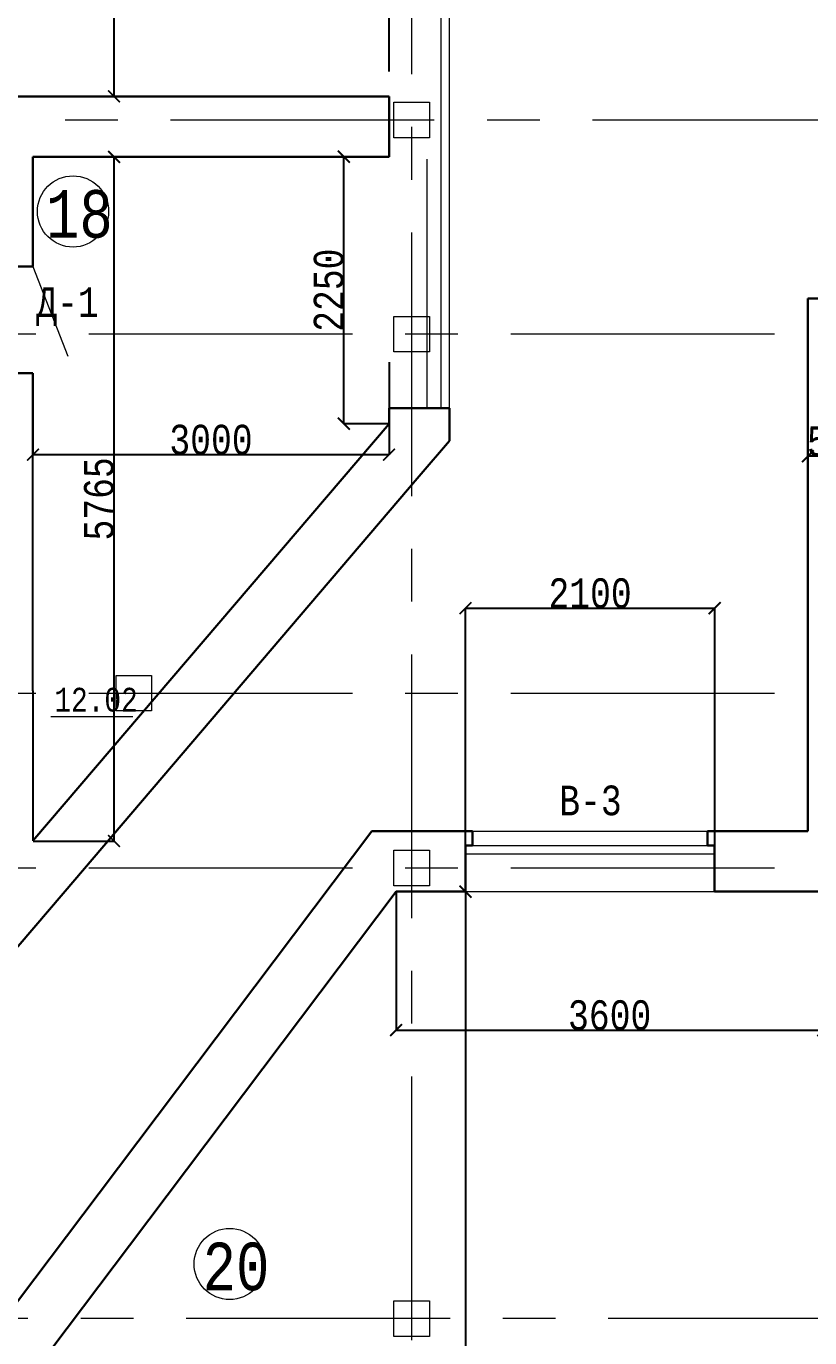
# Model space of a CAD drawing. Header units: millimetres. Extents: x -689206 to 4969298, y -1019800 to 703299.
# Drawn here: x 783982 to 790584, y -901195 to -890143 of the extents above; entities that cross this region are included whole.
import ezdxf

# ---------------------------------------------------------------- set-up
doc = ezdxf.new("R2010")
doc.units = ezdxf.units.MM
doc.linetypes.add('осеваяX2', pattern=[101.6, 63.5, -12.7, 12.7, -12.7])
for name, color, linetype, lineweight in [('несущие', 7, 'Continuous', 30), ('ОКНА', 250, 'Continuous', 20), ('РАЗМЕРЫ', 7, 'Continuous', 9), ('стены', 7, 'Continuous', 20)]:
    doc.layers.add(name, color=color, linetype=linetype, lineweight=lineweight)
doc.layers.add('четотам', color=7, linetype='Continuous')
doc.styles.add('Аннотативный', font='isocteur.ttf', dxfattribs={"width": 0.7, "height": 250})
doc.dimstyles.new('Аннотативный', dxfattribs={"dimscale": 0, "dimtxt": 250, "dimasz": 100, "dimexe": 1.25, "dimexo": 0.625, "dimtad": 1, "dimdec": 0, "dimtxsty": 'Аннотативный', "dimblk": 'ARCHTICK', "dimcen": 2.5, "dimadec": 0, "dimazin": 0, "dimtfac": 1, "dimtdec": 0, "dimtmove": 0, "dimatfit": 3, "dimfxl": 1, "dimarcsym": 0})

# ---------------------------------------------------------------- blocks, each defined once
blk = doc.blocks.new('_ArchTick')
at = {"color": 0, "linetype": 'ByBlock', "const_width": 0.15}
blk.add_lwpolyline([(-0.5, -0.5), (0.5, 0.5)], dxfattribs=at)
blk = doc.blocks.new('*D4513')
at = {"layer": 'Defpoints', "color": 0, "lineweight": 5, "transparency": 16777216}
for p in [(790568, -893767), (790568, -893767), (791078, -893767)]:
    blk.add_point(p, dxfattribs=at)
at = {"layer": 'стены', "color": 0, "lineweight": -2, "transparency": 16777216}
for p, q in [((790568, -893766), (790568, -893766)), ((791078, -893767), (790568, -893767)), ((791078, -893766), (791078, -893766))]:
    blk.add_line(p, q, dxfattribs=at)
at = {"layer": 'стены', "color": 0, "lineweight": -2, "transparency": 16777216, "xscale": 100, "yscale": 100, "zscale": 100, "rotation": 180}
blk.add_blockref('_ArchTick', (790568, -893767), dxfattribs=at)
at = {"layer": 'стены', "color": 0, "lineweight": -2, "transparency": 16777216, "xscale": 100, "yscale": 100, "zscale": 100}
blk.add_blockref('_ArchTick', (791078, -893767), dxfattribs=at)
at = {"layer": 'стены', "color": 0, "lineweight": 25, "transparency": 16777216, "insert": (790823, -893641), "char_height": 250, "attachment_point": 5, "style": 'Аннотативный'}
blk.add_mtext('510', dxfattribs=at)
blk = doc.blocks.new('*D4491')
at = {"layer": 'Defpoints', "color": 0, "lineweight": 5, "transparency": 16777216}
for p in [(784039, -891244), (784722, -891244), (784039, -897009)]:
    blk.add_point(p, dxfattribs=at)
at = {"layer": 'РАЗМЕРЫ', "color": 0, "lineweight": -2, "transparency": 16777216}
for p, q in [((784040, -891244), (784723, -891244)), ((784722, -897009), (784722, -891244)), ((784040, -897009), (784723, -897009))]:
    blk.add_line(p, q, dxfattribs=at)
at = {"layer": 'РАЗМЕРЫ', "color": 0, "lineweight": -2, "transparency": 16777216, "xscale": 100, "yscale": 100, "zscale": 100}
for p, rotation in [((784722, -891244), 90), ((784722, -897009), 270)]:
    blk.add_blockref('_ArchTick', p, dxfattribs=dict(at, rotation=rotation))
at = {"layer": 'РАЗМЕРЫ', "color": 0, "lineweight": 5, "transparency": 16777216, "insert": (784596, -894126), "char_height": 250, "attachment_point": 5, "rotation": 90, "style": 'Аннотативный'}
blk.add_mtext('5765', dxfattribs=at)
blk = doc.blocks.new('*D4492')
at = {"layer": 'Defpoints', "color": 0, "lineweight": 5, "transparency": 16777216}
for p in [(786658, -891242), (787039, -891242), (787039, -893492)]:
    blk.add_point(p, dxfattribs=at)
at = {"layer": 'РАЗМЕРЫ', "color": 0, "lineweight": -2, "transparency": 16777216}
for p, q in [((787039, -891242), (786656, -891242)), ((786658, -893492), (786658, -891242)), ((787039, -893492), (786656, -893492))]:
    blk.add_line(p, q, dxfattribs=at)
at = {"layer": 'РАЗМЕРЫ', "color": 0, "lineweight": -2, "transparency": 16777216, "xscale": 100, "yscale": 100, "zscale": 100}
for p, rotation in [((786658, -891242), 90), ((786658, -893492), 270)]:
    blk.add_blockref('_ArchTick', p, dxfattribs=dict(at, rotation=rotation))
at = {"layer": 'РАЗМЕРЫ', "color": 0, "lineweight": 5, "transparency": 16777216, "insert": (786532, -892367), "char_height": 250, "attachment_point": 5, "rotation": 90, "style": 'Аннотативный'}
blk.add_mtext('2250', dxfattribs=at)
blk = doc.blocks.new('*D4581')
at = {"layer": 'Defpoints', "color": 0, "linetype": 'ByBlock', "lineweight": 5, "transparency": 16777216}
for p in [(787683, -897436), (787683, -912191), (787683, -912191)]:
    blk.add_point(p, dxfattribs=at)
at = {"layer": 'РАЗМЕРЫ', "color": 0, "linetype": 'ByBlock', "lineweight": -2, "transparency": 16777216}
for p, q in [((787683, -897436), (787684, -897436)), ((787683, -897436), (787683, -912191)), ((787683, -912191), (787684, -912191))]:
    blk.add_line(p, q, dxfattribs=at)
at = {"layer": 'РАЗМЕРЫ', "color": 0, "linetype": 'ByBlock', "lineweight": -2, "transparency": 16777216, "xscale": 100, "yscale": 100, "zscale": 100}
for p, rotation in [((787683, -897436), 90), ((787683, -912191), 270)]:
    blk.add_blockref('_ArchTick', p, dxfattribs=dict(at, rotation=rotation))
at = {"layer": 'РАЗМЕРЫ', "color": 0, "linetype": 'ByBlock', "lineweight": 5, "transparency": 16777216, "insert": (787557, -904813), "char_height": 250, "attachment_point": 5, "rotation": 90, "style": 'Аннотативный'}
blk.add_mtext('14760', dxfattribs=at)
blk = doc.blocks.new('*D4590')
at = {"layer": 'Defpoints', "color": 0, "linetype": 'ByBlock', "lineweight": 5, "transparency": 16777216}
for p in [(784722, -886736), (786606, -886736), (787039, -890734)]:
    blk.add_point(p, dxfattribs=at)
at = {"layer": 'РАЗМЕРЫ', "color": 0, "linetype": 'ByBlock', "lineweight": -2, "transparency": 16777216}
for p, q in [((786606, -886736), (784721, -886736)), ((784722, -890734), (784722, -886736)), ((787039, -890734), (784721, -890734))]:
    blk.add_line(p, q, dxfattribs=at)
at = {"layer": 'РАЗМЕРЫ', "color": 0, "linetype": 'ByBlock', "lineweight": -2, "transparency": 16777216, "xscale": 100, "yscale": 100, "zscale": 100}
for p, rotation in [((784722, -886736), 90), ((784722, -890734), 270)]:
    blk.add_blockref('_ArchTick', p, dxfattribs=dict(at, rotation=rotation))
at = {"layer": 'РАЗМЕРЫ', "color": 0, "linetype": 'ByBlock', "lineweight": 5, "transparency": 16777216, "insert": (784596, -888735), "char_height": 250, "attachment_point": 5, "rotation": 90, "style": 'Аннотативный'}
blk.add_mtext('3998', dxfattribs=at)
blk = doc.blocks.new('*D4591')
at = {"layer": 'Defpoints', "color": 0, "linetype": 'ByBlock', "lineweight": 5, "transparency": 16777216}
for p in [(782539, -889946), (787039, -890523), (782539, -890734)]:
    blk.add_point(p, dxfattribs=at)
at = {"layer": 'РАЗМЕРЫ', "color": 0, "linetype": 'ByBlock', "lineweight": -2, "transparency": 16777216}
for p, q in [((782539, -890733), (782539, -889945)), ((787039, -889946), (782539, -889946)), ((787039, -890523), (787039, -889945))]:
    blk.add_line(p, q, dxfattribs=at)
at = {"layer": 'РАЗМЕРЫ', "color": 0, "linetype": 'ByBlock', "lineweight": -2, "transparency": 16777216, "xscale": 100, "yscale": 100, "zscale": 100, "rotation": 180}
blk.add_blockref('_ArchTick', (782539, -889946), dxfattribs=at)
at = {"layer": 'РАЗМЕРЫ', "color": 0, "linetype": 'ByBlock', "lineweight": -2, "transparency": 16777216, "xscale": 100, "yscale": 100, "zscale": 100}
blk.add_blockref('_ArchTick', (787039, -889946), dxfattribs=at)
at = {"layer": 'РАЗМЕРЫ', "color": 0, "linetype": 'ByBlock', "lineweight": 5, "transparency": 16777216, "insert": (784789, -889820), "char_height": 250, "attachment_point": 5, "style": 'Аннотативный'}
blk.add_mtext('4500', dxfattribs=at)
blk = doc.blocks.new('*D4636')
at = {"layer": 'Defpoints', "color": 0, "lineweight": 5, "ltscale": 150, "transparency": 16777216}
for p in [(784039, -893067), (787039, -892973), (787039, -893753)]:
    blk.add_point(p, dxfattribs=at)
at = {"layer": 'РАЗМЕРЫ', "color": 0, "lineweight": -2, "ltscale": 150, "transparency": 16777216}
for p, q in [((784039, -893067), (784039, -893755)), ((787039, -892974), (787039, -893755)), ((784039, -893753), (787039, -893753))]:
    blk.add_line(p, q, dxfattribs=at)
at = {"layer": 'РАЗМЕРЫ', "color": 0, "lineweight": -2, "ltscale": 150, "transparency": 16777216, "xscale": 100, "yscale": 100, "zscale": 100, "rotation": 180}
blk.add_blockref('_ArchTick', (784039, -893753), dxfattribs=at)
at = {"layer": 'РАЗМЕРЫ', "color": 0, "lineweight": -2, "ltscale": 150, "transparency": 16777216, "xscale": 100, "yscale": 100, "zscale": 100}
blk.add_blockref('_ArchTick', (787039, -893753), dxfattribs=at)
at = {"layer": 'РАЗМЕРЫ', "color": 0, "lineweight": 5, "ltscale": 150, "transparency": 16777216, "insert": (785539, -893628), "char_height": 250, "attachment_point": 5, "style": 'Аннотативный'}
blk.add_mtext('3000', dxfattribs=at)
blk = doc.blocks.new('*D4637')
at = {"layer": 'Defpoints', "color": 0, "lineweight": 5, "ltscale": 150, "transparency": 16777216}
for p in [(787098, -897436), (790698, -897436), (790698, -898603)]:
    blk.add_point(p, dxfattribs=at)
at = {"layer": 'РАЗМЕРЫ', "color": 0, "lineweight": -2, "ltscale": 150, "transparency": 16777216}
for p, q in [((787098, -897436), (787098, -898605)), ((790698, -897436), (790698, -898605)), ((787098, -898603), (790698, -898603))]:
    blk.add_line(p, q, dxfattribs=at)
at = {"layer": 'РАЗМЕРЫ', "color": 0, "lineweight": -2, "ltscale": 150, "transparency": 16777216, "xscale": 100, "yscale": 100, "zscale": 100, "rotation": 180}
blk.add_blockref('_ArchTick', (787098, -898603), dxfattribs=at)
at = {"layer": 'РАЗМЕРЫ', "color": 0, "lineweight": -2, "ltscale": 150, "transparency": 16777216, "xscale": 100, "yscale": 100, "zscale": 100}
blk.add_blockref('_ArchTick', (790698, -898603), dxfattribs=at)
at = {"layer": 'РАЗМЕРЫ', "color": 0, "lineweight": 5, "ltscale": 150, "transparency": 16777216, "insert": (788898, -898478), "char_height": 250, "attachment_point": 5, "style": 'Аннотативный'}
blk.add_mtext('3600', dxfattribs=at)
blk = doc.blocks.new('*D4660')
at = {"layer": 'Defpoints', "color": 0, "lineweight": 5, "ltscale": 35, "transparency": 16777216}
for p in [(789783, -895047), (787683, -897046), (789783, -897046)]:
    blk.add_point(p, dxfattribs=at)
at = {"layer": 'РАЗМЕРЫ', "color": 0, "lineweight": -2, "ltscale": 35, "transparency": 16777216}
for p, q in [((787683, -897045), (787683, -895046)), ((787683, -895047), (789783, -895047)), ((789783, -897045), (789783, -895046))]:
    blk.add_line(p, q, dxfattribs=at)
at = {"layer": 'РАЗМЕРЫ', "color": 0, "lineweight": -2, "ltscale": 35, "transparency": 16777216, "xscale": 100, "yscale": 100, "zscale": 100, "rotation": 180}
blk.add_blockref('_ArchTick', (787683, -895047), dxfattribs=at)
at = {"layer": 'РАЗМЕРЫ', "color": 0, "lineweight": -2, "ltscale": 35, "transparency": 16777216, "xscale": 100, "yscale": 100, "zscale": 100}
blk.add_blockref('_ArchTick', (789783, -895047), dxfattribs=at)
at = {"layer": 'РАЗМЕРЫ', "color": 0, "lineweight": 0, "ltscale": 35, "transparency": 16777216, "insert": (788733, -894922), "char_height": 250, "attachment_point": 5, "style": 'Аннотативный'}
blk.add_mtext('2100', dxfattribs=at)

msp = doc.modelspace()

# ---------------------------------------------------------------- linework, layer by layer
at = {"layer": 'несущие', "color": 0}
for p, q in [((790568.4, -892435.8), (790568.4, -892945.8)), ((791893.4, -892437.8), (790568.4, -892435.8)), ((790568.4, -893256.8), (790568.4, -892735.8)), ((786894.5, -896925.8), (784596.1, -899977)), ((787742.5, -896925.8), (786894.5, -896925.8)), ((787742.5, -896925.8), (786894.5, -896925.8)), ((790568.5, -896925.8), (789722.5, -896925.8)), ((790568.5, -896925.8), (789722.5, -896925.8)), ((789782.5, -897045.8), (789782.5, -897435.8)), ((787098, -897435.8), (784851.1, -900418.7)), ((787682.5, -897435.8), (787098, -897435.8)), ((787682.5, -897435.8), (787098, -897435.8)), ((790568.5, -897435.8), (789782.5, -897435.8)), ((790698.4, -897435.8), (789782.5, -897435.8))]:
    msp.add_line(p, q, dxfattribs=at)
at = {"layer": 'ОКНА', "lineweight": 13}
for p, q in [((787359.2, -893361.9), (787359.2, -891261.9)), ((787742.5, -897045.8), (789722.5, -897045.8)), ((787682.5, -897115.8), (789782.5, -897115.8))]:
    msp.add_line(p, q, dxfattribs=at)
at = {"layer": 'ОКНА', "color": 0, "lineweight": 15}
for p, q in [((787742.5, -896925.8), (789722.5, -896925.8)), ((787682.5, -897435.8), (789782.5, -897435.8))]:
    msp.add_line(p, q, dxfattribs=at)
at = {"layer": 'РАЗМЕРЫ', "lineweight": 15}
for p, q in [((787479.2, -893361.9), (787479.2, -886295.8)), ((787549.2, -893361.9), (787549.2, -886225.8))]:
    msp.add_line(p, q, dxfattribs=at)
at = {"layer": 'РАЗМЕРЫ', "linetype": 'осеваяX2', "lineweight": 5, "ltscale": 35}
for p, q in [((808756.4, -890933.8), (741686.4, -890933.8)), ((808889.1, -901033.8), (741836.4, -901033.8))]:
    msp.add_line(p, q, dxfattribs=at)
at = {"layer": 'РАЗМЕРЫ', "lineweight": 30}
for p, q in [((787549.2, -893636.7), (787549.2, -893493.3)), ((787294.2, -893935.5), (787549.2, -893636.7)), ((787742.5, -897045.8), (787742.5, -896925.8)), ((787742.5, -896925.8), (787742.5, -897045.8)), ((789722.5, -897045.8), (789722.5, -896925.8)), ((787682.5, -897045.8), (787742.5, -897045.8)), ((789782.5, -897045.8), (789722.5, -897045.8)), ((784294.2, -897450.4), (783799.2, -898030.3))]:
    msp.add_line(p, q, dxfattribs=at)
at = {"layer": 'РАЗМЕРЫ'}
msp.add_line((784190.5, -895960.7), (784879.8, -895960.7), dxfattribs=at)
at = {"layer": 'РАЗМЕРЫ', "linetype": 'ByBlock', "lineweight": 30}
for p, q in [((784596.1, -899977), (783779.6, -901061.1)), ((784851.1, -900418.7), (784034.6, -901502.7))]:
    msp.add_line(p, q, dxfattribs=at)
at = {"layer": 'стены', "linetype": 'осеваяX2', "lineweight": 5, "ltscale": 35}
for p, q in [((787229.2, -884768.4), (787229.2, -933208.1)), ((741836.4, -892735.8), (808889.1, -892735.8)), ((741836.4, -895763.2), (808889.1, -895763.2)), ((741836.4, -897235.8), (808889.1, -897235.8))]:
    msp.add_line(p, q, dxfattribs=at)
at = {"layer": 'стены', "lineweight": 30}
for p, q in [((783591.2, -890733.8), (787039.2, -890733.8)), ((787039.2, -890733.8), (783591.2, -890733.8)), ((787039.2, -890733.8), (787039.2, -891243.8)), ((787039.2, -891243.8), (784039.2, -891243.8)), ((784039.2, -892166.8), (784039.2, -891243.8)), ((783799.2, -892166.8), (784039.2, -892166.8)), ((784039.2, -893066.8), (783799.2, -893066.8)), ((790568.4, -893256.8), (790568.4, -895453.8)), ((787039.2, -893361.9), (787039.2, -893493.8)), ((787039.2, -893361.9), (787039.2, -893491.8)), ((787549.2, -893361.9), (787039.2, -893361.9)), ((787549.2, -893491.3), (787549.2, -893361.9)), ((787039.2, -893493.8), (784039.2, -897008.7)), ((787294.2, -893935.5), (784294.2, -897450.4)), ((790568.4, -895453.8), (790568.5, -896925.8)), ((787682.5, -897045.8), (787682.5, -897435.8))]:
    msp.add_line(p, q, dxfattribs=at)
at = {"layer": 'стены'}
msp.add_line((784039.2, -891243.8), (784401.2, -891243.8), dxfattribs=at)
at = {"layer": 'стены', "lineweight": 9}
msp.add_line((784039.2, -892166.8), (784333.3, -892923.2), dxfattribs=at)
at = {"layer": 'стены', "lineweight": 25}
for q in [(784039.2, -893066.8), (784039.2, -897008.7)]:
    msp.add_line((784039.2, -895743.8), q, dxfattribs=at)
at = {"layer": 'стены', "lineweight": 20}
for points in [[(787079.2, -890783.8), (787379.2, -890783.8), (787379.2, -891083.8), (787079.2, -891083.8)], [(787079.2, -892587.8), (787379.2, -892587.8), (787379.2, -892887.8), (787079.2, -892887.8)], [(787079.2, -897085.8), (787379.2, -897085.8), (787379.2, -897385.8), (787079.2, -897385.8)], [(787079.2, -900883.8), (787379.2, -900883.8), (787379.2, -901183.8), (787079.2, -901183.8)]]:
    msp.add_lwpolyline(points, close=True, dxfattribs=at)
at = {"layer": 'стены'}
msp.add_lwpolyline([(784739.1, -895613.2), (785039.1, -895613.2), (785039.1, -895913.2), (784739.1, -895913.2)], close=True, dxfattribs=at)
at = {"layer": 'четотам', "lineweight": 13}
for centre in [(784376.4, -891703.5), (785696.4, -900573.5)]:
    msp.add_circle(centre, 300, dxfattribs=at)

# ---------------------------------------------------------------- texts
at = {"layer": 'РАЗМЕРЫ', "lineweight": 13, "ltscale": 150, "char_height": 401.1, "width": 1460, "attachment_point": 1, "style": 'Аннотативный'}
for s, insert in [('18', (784148.4, -891523.6)), ('20', (785468.4, -900393.6))]:
    msp.add_mtext(s, dxfattribs=dict(at, insert=insert))
at = {"layer": 'РАЗМЕРЫ', "lineweight": 20, "ltscale": 150, "insert": (784066.4, -892342.9), "char_height": 250, "width": 922.913, "attachment_point": 1, "style": 'Аннотативный'}
msp.add_mtext('Д-1', dxfattribs=at)
at = {"layer": 'РАЗМЕРЫ', "insert": (784219.8, -895717.9), "char_height": 200, "width": 656.117, "attachment_point": 1, "style": 'Аннотативный'}
msp.add_mtext('12.02', dxfattribs=at)
at = {"layer": 'РАЗМЕРЫ', "lineweight": 20, "ltscale": 150, "insert": (788472.5, -896543.6), "char_height": 250, "width": 922.913, "attachment_point": 1, "rotation": 0.25592, "style": 'Аннотативный'}
msp.add_mtext('В-3', dxfattribs=at)

# ---------------------------------------------------------------- dimensions: what is measured, and where the dimension line sits
at = {"layer": 'РАЗМЕРЫ', "linetype": 'ByBlock', "lineweight": 5}
dim = msp.add_linear_dim(base=(784721.9, -886735.8), p1=(787039.2, -890733.8), p2=(786606.4, -886735.8), angle=90, dimstyle='Аннотативный', dxfattribs=at)
dim.commit()
dim.dimension.update_dxf_attribs({"geometry": '*D4590', "text_midpoint": (784596.3, -888734.8)})
dim = msp.add_linear_dim(base=(782539.2, -889945.8), p1=(787039.2, -890523.2), p2=(782539.2, -890733.8), dimstyle='Аннотативный', dxfattribs=at)
dim.commit()
dim.dimension.update_dxf_attribs({"geometry": '*D4591', "text_midpoint": (784789.2, -889820.2)})
at = {"layer": 'РАЗМЕРЫ', "lineweight": 5}
for base, p1, p2, picture, middle in [((784721.9, -891243.8), (784039.2, -897008.7), (784039.2, -891243.8), '*D4491', (784596.3, -894126.2)), ((786657.6, -891241.8), (787039.2, -893491.8), (787039.2, -891241.8), '*D4492', (786532, -892366.8))]:
    dim = msp.add_linear_dim(base=base, p1=p1, p2=p2, angle=90, dimstyle='Аннотативный', dxfattribs=at)
    dim.commit()
    dim.dimension.update_dxf_attribs({"geometry": picture, "text_midpoint": middle})
at = {"layer": 'РАЗМЕРЫ', "lineweight": 5, "ltscale": 150}
for base, p1, p2, picture, middle in [((787039.2, -893753.5), (784039.2, -893066.8), (787039.2, -892973.5), '*D4636', (785539.2, -893627.9)), ((790698.4, -898603.5), (787098, -897435.8), (790698.4, -897435.8), '*D4637', (788898.2, -898477.9))]:
    dim = msp.add_linear_dim(base=base, p1=p1, p2=p2, dimstyle='Аннотативный', dxfattribs=at)
    dim.commit()
    dim.dimension.update_dxf_attribs({"geometry": picture, "text_midpoint": middle})
at = {"layer": 'РАЗМЕРЫ', "lineweight": 0, "ltscale": 35}
dim = msp.add_linear_dim(base=(789782.5, -895047.3), p1=(787682.5, -897045.8), p2=(789782.5, -897045.8), dimstyle='Аннотативный', dxfattribs=at)
dim.commit()
dim.dimension.update_dxf_attribs({"geometry": '*D4660', "text_midpoint": (788732.5, -894921.7)})
at = {"layer": 'РАЗМЕРЫ', "color": 18, "linetype": 'ByBlock', "lineweight": 5, "true_color": 0x000000}
dim = msp.add_linear_dim(base=(787682.5, -912191), p1=(787682.5, -897435.8), p2=(787682.5, -912191), angle=90, text='14760', dimstyle='Аннотативный', dxfattribs=at)
dim.commit()
dim.dimension.update_dxf_attribs({"geometry": '*D4581', "text_midpoint": (787556.9, -904813.4)})
at = {"layer": 'стены', "lineweight": 25}
dim = msp.add_linear_dim(base=(790568.4, -893766.8), p1=(791078.4, -893766.8), p2=(790568.4, -893766.8), dimstyle='Аннотативный', dxfattribs=at)
dim.commit()
dim.dimension.update_dxf_attribs({"geometry": '*D4513', "text_midpoint": (790823.4, -893641.2)})

doc.saveas('drawing.dxf')
